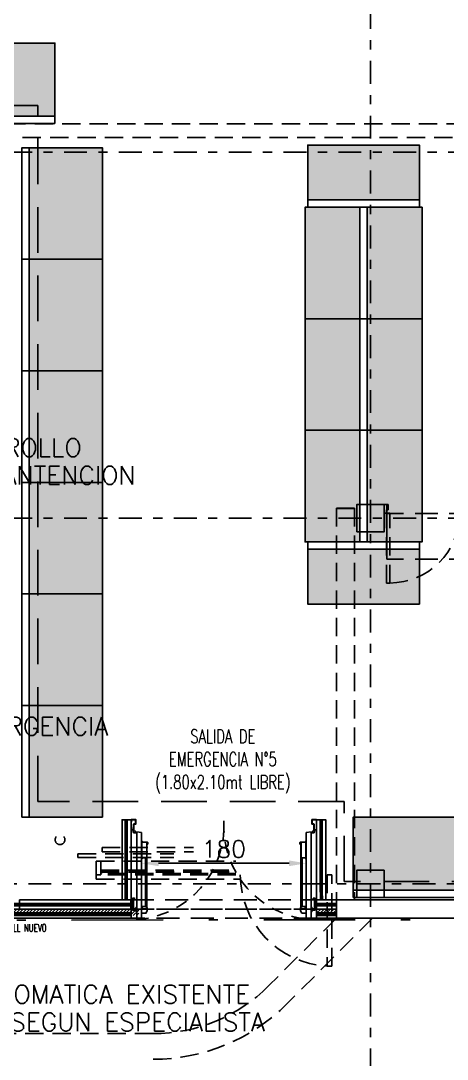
# Model space of a CAD drawing. Header units: millimetres. Extents: x 340 to 1003762, y 22 to 362022.
# Drawn here: x 440.33 to 444.99, y 32.43 to 43.78 of the extents above; entities that cross this region are included whole.
import ezdxf
from ezdxf.xclip import XClip

# ---------------------------------------------------------------- set-up
doc = ezdxf.new("R2010")
doc.units = ezdxf.units.MM
doc.header["$XCLIPFRAME"] = 0
for name, pattern in [('LSBB_P_002 - PLANTA 1° NIVEL SALA DE VENTAS$0$000_ALTILLO PROPUESTA$0$HIDDEN', [0.375, 0.25, -0.125]), ('LSBB_P_002 - PLANTA 1° NIVEL SALA DE VENTAS$0$CONTINUOS', [0]), ('LSBB_P_002 - PLANTA 1° NIVEL SALA DE VENTAS$0$DASHDOT2', [0.5, 0.25, -0.125, 0, -0.125]), ('LSBB_P_002 - PLANTA 1° NIVEL SALA DE VENTAS$0$DASHDOTX2', [2, 1, -0.5, 0, -0.5]), ('LSBB_P_002 - PLANTA 1° NIVEL SALA DE VENTAS$0$DASHED', [0.75, 0.5, -0.25]), ('LSBB_P_002 - PLANTA 1° NIVEL SALA DE VENTAS$0$HIDDEN', [0.375, 0.25, -0.125])]:
    doc.linetypes.add(name, pattern=pattern)
for name, color, linetype in [('LSBB_P_002 - PLANTA 1° NIVEL SALA DE VENTAS$0$01', 8, 'Continuous'), ('LSBB_P_002 - PLANTA 1° NIVEL SALA DE VENTAS$0$A-DEMOLICIONES', 30, 'LSBB_P_002 - PLANTA 1° NIVEL SALA DE VENTAS$0$DASHED'), ('LSBB_P_002 - PLANTA 1° NIVEL SALA DE VENTAS$0$A-GONDOLAS', 1, 'Continuous'), ('LSBB_P_002 - PLANTA 1° NIVEL SALA DE VENTAS$0$A-LAYOUT', 7, 'Continuous'), ('LSBB_P_002 - PLANTA 1° NIVEL SALA DE VENTAS$0$A-PROYECCIONES', 6, 'LSBB_P_002 - PLANTA 1° NIVEL SALA DE VENTAS$0$HIDDEN'), ('LSBB_P_002 - PLANTA 1° NIVEL SALA DE VENTAS$0$A-PUER', 2, 'Continuous'), ('LSBB_P_002 - PLANTA 1° NIVEL SALA DE VENTAS$0$A-PUERTAS NUEVAS', 10, 'Continuous'), ('LSBB_P_002 - PLANTA 1° NIVEL SALA DE VENTAS$0$A-SALA-HATCH-MASCOTA', 90, 'Continuous'), ('LSBB_P_002 - PLANTA 1° NIVEL SALA DE VENTAS$0$A-SE CONSTRUYE RELLENO', 10, 'LSBB_P_002 - PLANTA 1° NIVEL SALA DE VENTAS$0$CONTINUOS'), ('LSBB_P_002 - PLANTA 1° NIVEL SALA DE VENTAS$0$A-TABIQUES', 3, 'Continuous'), ('LSBB_P_002 - PLANTA 1° NIVEL SALA DE VENTAS$0$A-Textos', 2, 'Continuous'), ('LSBB_P_002 - PLANTA 1° NIVEL SALA DE VENTAS$0$CENEFA', 6, 'LSBB_P_002 - PLANTA 1° NIVEL SALA DE VENTAS$0$HIDDEN'), ('LSBB_P_002 - PLANTA 1° NIVEL SALA DE VENTAS$0$COTAS 125', 2, 'Continuous'), ('LSBB_P_002 - PLANTA 1° NIVEL SALA DE VENTAS$0$EJES', 8, 'LSBB_P_002 - PLANTA 1° NIVEL SALA DE VENTAS$0$DASHDOT2'), ('LSBB_P_002 - PLANTA 1° NIVEL SALA DE VENTAS$0$ESTRUCTURA', 5, 'Continuous'), ('LSBB_P_002 - PLANTA 1° NIVEL SALA DE VENTAS$0$LAYOUT$0$A-SALA-HATCH-ABARROTES', 50, 'Continuous'), ('LSBB_P_002 - PLANTA 1° NIVEL SALA DE VENTAS$0$LETREROS', 2, 'Continuous'), ('LSBB_P_002 - PLANTA 1° NIVEL SALA DE VENTAS$0$MUROS', 5, 'Continuous'), ('LSBB_P_002 - PLANTA 1° NIVEL SALA DE VENTAS$0$TABIQUE', 3, 'Continuous'), ('XREF', 7, 'Continuous')]:
    doc.layers.add(name, color=color, linetype=linetype)
doc.styles.add('LSBB_P_002 - PLANTA 1° NIVEL SALA DE VENTAS$0$ELEV', font='romans', dxfattribs={"bigfont": 'SPEC-SL.SHX'})
doc.styles.add('LSBB_P_002 - PLANTA 1° NIVEL SALA DE VENTAS$0$ROMANS', font='romans')
doc.dimstyles.new('LSBB_P_002 - PLANTA 1° NIVEL SALA DE VENTAS$0$DIMENSION-125', dxfattribs={"dimscale": 125, "dimtxt": 0.0015, "dimasz": 0.0015, "dimexe": 0.001, "dimexo": 0.0005, "dimgap": 0.0005, "dimtad": 1, "dimdec": 0, "dimlfac": 100, "dimzin": 0, "dimdsep": 46, "dimtxsty": 'LSBB_P_002 - PLANTA 1° NIVEL SALA DE VENTAS$0$ROMANS', "dimcen": 0.004, "dimclrd": 4, "dimclre": 8, "dimclrt": 3, "dimadec": 0, "dimazin": 0, "dimtfac": 1, "dimtdec": 0, "dimtix": 1, "dimtofl": 0, "dimtmove": 2, "dimatfit": 3, "dimfxl": 0, "dimtolj": 1, "dimtzin": 0, "dimarcsym": 0})

# ---------------------------------------------------------------- blocks, each defined once
blk = doc.blocks.new('LSBB_P_002 - PLANTA 1° NIVEL SALA DE VENTAS$0$PTAEMERGENCIA')
at = {"layer": 'LSBB_P_002 - PLANTA 1° NIVEL SALA DE VENTAS$0$A-PUER'}
for p, q in [((777.895, 261.587), (777.995, 261.587)), ((778.725, 261.57), (778.725, 261.593)), ((778.727, 261.571), (778.727, 261.593)), ((778.751, 261.596), (778.728, 261.596)), ((778.751, 261.594), (778.728, 261.594)), ((778.751, 261.596), (778.751, 261.594)), ((778.833, 261.596), (778.811, 261.596)), ((778.811, 261.596), (778.811, 261.594)), ((778.833, 261.594), (778.811, 261.594)), ((778.833, 261.549), (778.833, 261.593)), ((778.835, 261.549), (778.835, 261.594)), ((777.781, 261.538), (778.706, 261.538)), ((777.781, 261.538), (777.789, 261.488)), ((777.789, 261.488), (778.697, 261.488)), ((777.861, 261.538), (777.864, 261.545)), ((777.918, 261.538), (777.861, 261.538)), ((777.914, 261.545), (777.864, 261.545)), ((777.882, 261.559), (777.882, 261.574)), ((777.882, 261.559), (777.897, 261.559)), ((777.896, 261.559), (777.896, 261.573)), ((777.896, 261.573), (777.995, 261.573)), ((777.918, 261.538), (777.914, 261.545)), ((777.995, 261.573), (777.995, 261.56)), ((777.995, 261.56), (778.01, 261.56)), ((778.009, 261.574), (778.009, 261.56)), ((778.693, 261.564), (778.693, 261.538)), ((778.706, 261.538), (778.697, 261.488)), ((778.699, 261.554), (778.699, 261.538)), ((778.705, 261.576), (778.725, 261.576)), ((778.715, 261.57), (778.725, 261.57)), ((778.785, 261.57), (778.728, 261.57)), ((778.785, 261.568), (778.728, 261.568)), ((778.785, 261.549), (778.785, 261.567)), ((778.788, 261.549), (778.788, 261.567)), ((778.833, 261.549), (778.788, 261.549)), ((778.833, 261.546), (778.788, 261.546)), ((777.781, 259.705), (777.789, 259.755)), ((777.789, 259.755), (778.697, 259.755)), ((778.706, 259.705), (778.697, 259.755)), ((777.781, 259.705), (778.706, 259.705)), ((777.917, 259.705), (777.86, 259.705)), ((777.86, 259.705), (777.864, 259.698)), ((777.914, 259.698), (777.864, 259.698)), ((777.881, 259.683), (777.896, 259.683)), ((777.882, 259.683), (777.882, 259.669)), ((777.895, 259.655), (777.995, 259.655)), ((777.896, 259.683), (777.896, 259.67)), ((777.896, 259.67), (777.995, 259.67)), ((777.917, 259.705), (777.914, 259.698)), ((777.995, 259.67), (777.995, 259.683)), ((777.995, 259.683), (778.009, 259.683)), ((778.009, 259.669), (778.009, 259.683)), ((778.693, 259.679), (778.693, 259.705)), ((778.699, 259.689), (778.699, 259.705)), ((778.705, 259.667), (778.725, 259.667)), ((778.715, 259.673), (778.725, 259.673)), ((778.725, 259.673), (778.725, 259.649)), ((778.727, 259.672), (778.727, 259.649)), ((778.785, 259.675), (778.728, 259.675)), ((778.785, 259.673), (778.728, 259.673)), ((778.751, 259.649), (778.728, 259.649)), ((778.751, 259.646), (778.728, 259.646)), ((778.751, 259.646), (778.751, 259.649)), ((778.785, 259.693), (778.785, 259.676)), ((778.833, 259.696), (778.788, 259.696)), ((778.833, 259.694), (778.788, 259.694)), ((778.788, 259.693), (778.788, 259.676)), ((778.833, 259.649), (778.811, 259.649)), ((778.811, 259.646), (778.811, 259.649)), ((778.833, 259.646), (778.811, 259.646)), ((778.833, 259.693), (778.833, 259.649)), ((778.835, 259.694), (778.835, 259.649))]:
    blk.add_line(p, q, dxfattribs=at)
at = {"layer": 'LSBB_P_002 - PLANTA 1° NIVEL SALA DE VENTAS$0$A-PUER', "color": 8}
for p, q in [((777.848, 261.488), (777.848, 261.442)), ((777.894, 261.488), (777.894, 261.429)), ((777.919, 261.488), (777.919, 261.442)), ((778.61, 261.488), (778.418, 261.488)), ((778.418, 261.484), (778.418, 261.488)), ((778.447, 261.485), (778.418, 261.485)), ((778.42, 261.482), (778.428, 261.479)), ((778.43, 261.436), (778.43, 261.476)), ((778.61, 261.485), (778.447, 261.485)), ((778.598, 261.436), (778.598, 261.477)), ((778.608, 261.482), (778.599, 261.479)), ((778.61, 261.484), (778.61, 261.488)), ((777.849, 261.441), (777.873, 261.427)), ((777.874, 261.427), (777.908, 261.427)), ((777.909, 261.427), (777.918, 261.441)), ((777.914, 261.43), (777.924, 261.446)), ((777.914, 261.43), (778.528, 261.43)), ((777.924, 261.446), (778.43, 261.446)), ((778.527, 261.433), (778.432, 261.433)), ((778.596, 261.433), (778.528, 261.433)), ((778.528, 261.43), (778.573, 261.43)), ((778.575, 261.423), (778.573, 261.433)), ((778.578, 261.421), (778.592, 261.421)), ((778.595, 261.424), (778.595, 261.433)), ((777.848, 259.755), (777.848, 259.8)), ((777.849, 259.802), (777.873, 259.816)), ((777.874, 259.816), (777.908, 259.816)), ((777.894, 259.755), (777.894, 259.814)), ((777.909, 259.815), (777.918, 259.802)), ((777.914, 259.812), (777.924, 259.797)), ((777.914, 259.812), (778.528, 259.812)), ((777.919, 259.755), (777.919, 259.801)), ((777.924, 259.797), (778.43, 259.797)), ((778.418, 259.759), (778.418, 259.755)), ((778.447, 259.758), (778.418, 259.758)), ((778.61, 259.755), (778.418, 259.755)), ((778.42, 259.761), (778.428, 259.764)), ((778.43, 259.807), (778.43, 259.766)), ((778.527, 259.809), (778.432, 259.809)), ((778.61, 259.758), (778.447, 259.758)), ((778.528, 259.812), (778.573, 259.812)), ((778.596, 259.809), (778.528, 259.809)), ((778.575, 259.82), (778.573, 259.809)), ((778.578, 259.822), (778.592, 259.822)), ((778.595, 259.819), (778.595, 259.809)), ((778.598, 259.807), (778.598, 259.766)), ((778.608, 259.761), (778.599, 259.764)), ((778.61, 259.758), (778.61, 259.755))]:
    blk.add_line(p, q, dxfattribs=at)
for centre in [(777.907, 261.478), (777.907, 259.765)]:
    blk.add_circle(centre, 0.00293, dxfattribs=at)
at = {"layer": 'LSBB_P_002 - PLANTA 1° NIVEL SALA DE VENTAS$0$A-PUER'}
for centre, radius in [((778.705, 261.564), 0.0119), ((778.705, 261.564), 0.00976), ((778.705, 259.679), 0.0119), ((778.705, 259.679), 0.00976)]:
    blk.add_circle(centre, radius, dxfattribs=at)
for centre, radius, start, end in [((777.895, 261.574), 0.0138, 90, 180), ((777.995, 261.574), 0.0138, 360, 90), ((778.728, 261.593), 0.00298, 90, 180), ((778.728, 261.593), 0.000389, 90, 180), ((778.832, 261.594), 0.00288, 0, 90), ((778.833, 261.593), 0.000389, 0, 90), ((777.854, 261.556), 0.0281, 337.3004, 6.8201), ((777.925, 261.556), 0.0281, 173.1799, 202.6996), ((778.728, 261.57), 0.00249, 180, 270), ((778.728, 261.571), 0.000325, 180, 270), ((778.785, 261.567), 0.00298, 0, 90), ((778.785, 261.567), 0.000389, 0, 90), ((778.788, 261.549), 0.00298, 180, 270), ((778.788, 261.549), 0.000389, 180, 270), ((778.832, 261.549), 0.00288, 270, 0), ((778.833, 261.547), 0.000389, 270, 0), ((777.853, 259.687), 0.0281, 353.1799, 22.6996), ((777.895, 259.669), 0.0138, 180, 270), ((777.924, 259.687), 0.0281, 157.3004, 186.8201), ((777.995, 259.669), 0.0138, 270, 0), ((778.728, 259.673), 0.00249, 90, 180), ((778.728, 259.649), 0.00298, 180, 270), ((778.728, 259.672), 0.000325, 90, 180), ((778.728, 259.649), 0.000389, 180, 270), ((778.788, 259.693), 0.00298, 90, 180), ((778.785, 259.676), 0.00298, 270, 360), ((778.785, 259.676), 0.000389, 270, 360), ((778.788, 259.693), 0.000389, 90, 180), ((778.832, 259.694), 0.00288, 360, 90), ((778.832, 259.649), 0.00288, 270, 360), ((778.833, 259.696), 0.000389, 360, 90), ((778.833, 259.649), 0.000389, 270, 360)]:
    blk.add_arc(centre, radius, start, end, dxfattribs=at)
at = {"layer": 'LSBB_P_002 - PLANTA 1° NIVEL SALA DE VENTAS$0$A-PUER', "color": 8, "linetype": 'LSBB_P_002 - PLANTA 1° NIVEL SALA DE VENTAS$0$HIDDEN', "ltscale": 0.5}
for centre, start, end in [((778.767, 261.609), 184.0961, 273.189), ((778.767, 259.634), 86.811, 175.9039)]:
    blk.add_arc(centre, 0.989, start, end, dxfattribs=at)
at = {"layer": 'LSBB_P_002 - PLANTA 1° NIVEL SALA DE VENTAS$0$A-PUER', "color": 8}
for centre, radius, start, end in [((778.421, 261.484), 0.00234, 180.0392, 251.6043), ((778.428, 261.477), 0.00234, 0.0392, 71.6043), ((778.6, 261.477), 0.00234, 108.4742, 180.0392), ((778.607, 261.484), 0.00234, 288.4742, 0.0392), ((777.85, 261.442), 0.00195, 179.8817, 239.9001), ((777.874, 261.429), 0.00195, 239.9001, 269.8817), ((777.892, 261.429), 0.00195, 269.8817, 359.8817), ((777.896, 261.429), 0.00195, 179.8817, 269.8817), ((777.908, 261.429), 0.00195, 269.8817, 326.1917), ((777.917, 261.442), 0.00195, 326.1917, 359.8817), ((778.432, 261.436), 0.00234, 180.0392, 270.0392), ((778.578, 261.424), 0.00325, 192.7502, 270), ((778.592, 261.424), 0.00325, 270, 360), ((778.596, 261.436), 0.00234, 270.0392, 0.0392), ((777.85, 259.8), 0.00195, 120.0999, 180.1183), ((777.874, 259.814), 0.00195, 90.1183, 120.0999), ((777.892, 259.814), 0.00195, 0.1183, 90.1183), ((777.896, 259.814), 0.00195, 90.1183, 180.1183), ((777.908, 259.814), 0.00195, 33.8083, 90.1183), ((777.917, 259.801), 0.00195, 0.1183, 33.8083), ((778.421, 259.759), 0.00234, 108.3957, 179.9608), ((778.428, 259.766), 0.00234, 288.3957, 359.9608), ((778.432, 259.807), 0.00234, 89.9608, 179.9608), ((778.578, 259.819), 0.00325, 90, 167.2498), ((778.592, 259.819), 0.00325, 0, 90), ((778.596, 259.807), 0.00234, 359.9608, 89.9608), ((778.6, 259.766), 0.00234, 179.9608, 251.5258), ((778.607, 259.758), 0.00234, 359.9608, 71.5258)]:
    blk.add_arc(centre, radius, start, end, dxfattribs=at)
blk = doc.blocks.new('*D493')
at = {"layer": 'LSBB_P_002 - PLANTA 1° NIVEL SALA DE VENTAS$0$COTAS 125', "color": 8, "linetype": 'Continuous', "lineweight": -2, "transparency": 16777216}
for p, q in [((858.736, 249.401), (858.736, 249.516)), ((856.934, 249.337), (856.934, 249.266))]:
    blk.add_line(p, q, dxfattribs=at)
at = {"layer": 'LSBB_P_002 - PLANTA 1° NIVEL SALA DE VENTAS$0$COTAS 125', "linetype": 'Continuous', "lineweight": -2, "transparency": 16777216}
blk.add_line((857.121, 249.391), (858.549, 249.391), dxfattribs=at)
at = {"layer": 'LSBB_P_002 - PLANTA 1° NIVEL SALA DE VENTAS$0$COTAS 125', "transparency": 16777216}
for points in [[(857.121, 249.422), (857.121, 249.36), (856.934, 249.391)], [(858.549, 249.422), (858.549, 249.36), (858.736, 249.391)]]:
    blk.add_solid(points, dxfattribs=at)
at = {"layer": 'LSBB_P_002 - PLANTA 1° NIVEL SALA DE VENTAS$0$COTAS 125', "color": 2, "transparency": 16777216, "insert": (857.835, 249.547), "char_height": 0.1875, "attachment_point": 5, "style": 'LSBB_P_002 - PLANTA 1° NIVEL SALA DE VENTAS$0$ROMANS'}
blk.add_mtext('\\A1;180', dxfattribs=at)
blk = doc.blocks.new('LSBB_P_002 - PLANTA 1° NIVEL SALA DE VENTAS$0$REF-LAYOUT N+0.00 E 03$0$REF-LAYOUT N+0.00 E 02$0$G. 122 X 80')
blk.add_hatch(color=256).paths.add_polyline_path([(6126.905, -1125.453), (6126.905, -1126.253), (6128.125, -1126.253), (6128.125, -1125.453)])
at = {"layer": 'LSBB_P_002 - PLANTA 1° NIVEL SALA DE VENTAS$0$A-GONDOLAS', "ltscale": 3}
for points in [[(6126.905, -1125.453), (6126.905, -1125.453), (6126.905, -1126.253), (6128.125, -1126.253), (6128.125, -1125.453), (6126.905, -1125.453)], [(6126.905, -1126.333), (6126.905, -1126.333), (6126.905, -1126.253), (6128.125, -1126.253), (6128.125, -1126.333), (6126.905, -1126.333)]]:
    blk.add_lwpolyline(points, dxfattribs=at)
blk = doc.blocks.new('LSBB_P_002 - PLANTA 1° NIVEL SALA DE VENTAS$0$LAYOUT$0$1208_Sala de Ventas$0$G. 122 X 80')
blk.add_hatch(color=256).paths.add_polyline_path([(6126.905, -1125.453), (6126.905, -1126.253), (6128.125, -1126.253), (6128.125, -1125.453)])
at = {"layer": 'LSBB_P_002 - PLANTA 1° NIVEL SALA DE VENTAS$0$A-GONDOLAS', "ltscale": 3}
for points in [[(6126.905, -1125.453), (6126.905, -1125.453), (6126.905, -1126.253), (6128.125, -1126.253), (6128.125, -1125.453), (6126.905, -1125.453)], [(6126.905, -1126.333), (6126.905, -1126.333), (6126.905, -1126.253), (6128.125, -1126.253), (6128.125, -1126.333), (6126.905, -1126.333)]]:
    blk.add_lwpolyline(points, dxfattribs=at)
blk = doc.blocks.new('LSBB_P_002 - PLANTA 1° NIVEL SALA DE VENTAS$0$LAYOUT$0$G. 122 X 60')
h = blk.add_hatch(color=256)
h.dxf.hatch_style = 1
h.paths.add_polyline_path([(-0.005, 0), (0.595, 0), (0.595, 1.22), (-0.005, 1.22)])
at = {"layer": 'LSBB_P_002 - PLANTA 1° NIVEL SALA DE VENTAS$0$A-GONDOLAS'}
for points in [[(-0.005, 0), (-0.085, 0), (-0.085, 1.22), (-0.005, 1.22)], [(-0.005, 0), (0.595, 0), (0.595, 1.22), (-0.005, 1.22)]]:
    blk.add_lwpolyline(points, close=True, dxfattribs=at)
blk = doc.blocks.new('LSBB_P_002 - PLANTA 1° NIVEL SALA DE VENTAS$0$SVLY')
at = {"layer": 'LSBB_P_002 - PLANTA 1° NIVEL SALA DE VENTAS$0$ESTRUCTURA'}
blk.add_lwpolyline([(1059.589, 249.316), (1059.589, 249.016), (1059.289, 249.016), (1059.289, 249.316)], close=True, dxfattribs=at)
at = {"layer": 'LSBB_P_002 - PLANTA 1° NIVEL SALA DE VENTAS$0$A-SALA-HATCH-MASCOTA', "xscale": -1, "rotation": 270}
blk.add_blockref('LSBB_P_002 - PLANTA 1° NIVEL SALA DE VENTAS$0$LAYOUT$0$G. 122 X 60', (1058.753, 256.651), dxfattribs=at)
at = {"layer": 'LSBB_P_002 - PLANTA 1° NIVEL SALA DE VENTAS$0$A-SALA-HATCH-MASCOTA', "rotation": 270}
for name, p in [('LSBB_P_002 - PLANTA 1° NIVEL SALA DE VENTAS$0$REF-LAYOUT N+0.00 E 03$0$REF-LAYOUT N+0.00 E 02$0$G. 122 X 80', (2181.96, 6384.121)), ('LSBB_P_002 - PLANTA 1° NIVEL SALA DE VENTAS$0$REF-LAYOUT N+0.00 E 03$0$REF-LAYOUT N+0.00 E 02$0$G. 122 X 80', (2181.96, 6382.901)), ('LSBB_P_002 - PLANTA 1° NIVEL SALA DE VENTAS$0$REF-LAYOUT N+0.00 E 03$0$REF-LAYOUT N+0.00 E 02$0$G. 122 X 80', (2181.96, 6381.681)), ('LSBB_P_002 - PLANTA 1° NIVEL SALA DE VENTAS$0$REF-LAYOUT N+0.00 E 03$0$REF-LAYOUT N+0.00 E 02$0$G. 122 X 80', (2181.96, 6380.461)), ('LSBB_P_002 - PLANTA 1° NIVEL SALA DE VENTAS$0$LAYOUT$0$G. 122 X 60', (1058.753, 252.821)), ('LSBB_P_002 - PLANTA 1° NIVEL SALA DE VENTAS$0$REF-LAYOUT N+0.00 E 03$0$REF-LAYOUT N+0.00 E 02$0$G. 122 X 80', (2181.96, 6379.241)), ('LSBB_P_002 - PLANTA 1° NIVEL SALA DE VENTAS$0$REF-LAYOUT N+0.00 E 03$0$REF-LAYOUT N+0.00 E 02$0$G. 122 X 80', (2181.96, 6378.021))]:
    blk.add_blockref(name, p, dxfattribs=at)
at = {"layer": 'LSBB_P_002 - PLANTA 1° NIVEL SALA DE VENTAS$0$A-SALA-HATCH-MASCOTA', "xscale": -1}
for p in [(1059.318, 255.346), (1059.318, 254.126), (1059.318, 252.906)]:
    blk.add_blockref('LSBB_P_002 - PLANTA 1° NIVEL SALA DE VENTAS$0$LAYOUT$0$G. 122 X 60', p, dxfattribs=at)
at = {"layer": 'LSBB_P_002 - PLANTA 1° NIVEL SALA DE VENTAS$0$A-SALA-HATCH-MASCOTA'}
for name, p in [('LSBB_P_002 - PLANTA 1° NIVEL SALA DE VENTAS$0$LAYOUT$0$G. 122 X 60', (1059.408, 255.346)), ('LSBB_P_002 - PLANTA 1° NIVEL SALA DE VENTAS$0$LAYOUT$0$G. 122 X 60', (1059.408, 254.126)), ('LSBB_P_002 - PLANTA 1° NIVEL SALA DE VENTAS$0$LAYOUT$0$G. 122 X 60', (1059.408, 252.906)), ('LSBB_P_002 - PLANTA 1° NIVEL SALA DE VENTAS$0$REF-LAYOUT N+0.00 E 03$0$REF-LAYOUT N+0.00 E 02$0$G. 122 X 80', (-5067.656, 1375.349))]:
    blk.add_blockref(name, p, dxfattribs=at)
at = {"layer": 'LSBB_P_002 - PLANTA 1° NIVEL SALA DE VENTAS$0$LAYOUT$0$A-SALA-HATCH-ABARROTES', "xscale": -1}
blk.add_blockref('LSBB_P_002 - PLANTA 1° NIVEL SALA DE VENTAS$0$LAYOUT$0$1208_Sala de Ventas$0$G. 122 X 80', (7182.894, 1383.813), dxfattribs=at)
blk = doc.blocks.new('LSBB_P_002 - PLANTA 1° NIVEL SALA DE VENTAS$0$DEMOL')
at = {"layer": 'LSBB_P_002 - PLANTA 1° NIVEL SALA DE VENTAS$0$A-DEMOLICIONES', "linetype": 'LSBB_P_002 - PLANTA 1° NIVEL SALA DE VENTAS$0$000_ALTILLO PROPUESTA$0$HIDDEN', "ltscale": 0.8}
for p, q in [((1055.468, 257.479), (1067.339, 257.479)), ((1055.335, 257.329), (1067.489, 257.329)), ((1059.065, 253.275), (1059.265, 253.275)), ((1059.065, 253.275), (1059.065, 248.791)), ((1059.265, 253.275), (1059.264, 248.991)), ((1059.589, 253.22), (1059.589, 253.316)), ((1059.633, 253.316), (1059.589, 253.316)), ((1059.613, 253.22), (1059.613, 253.258)), ((1059.613, 253.258), (1059.633, 253.258)), ((1059.617, 253.318), (1059.617, 252.818)), ((1059.633, 253.258), (1059.633, 253.316)), ((1059.613, 253.22), (1059.589, 253.22)), ((1059.613, 253.22), (1059.589, 253.22)), ((1059.613, 253.22), (1059.649, 253.22)), ((1059.613, 252.456), (1059.613, 253.22)), ((1059.617, 253.216), (1059.617, 252.716)), ((1059.649, 252.456), (1059.649, 253.22)), ((1059.613, 252.456), (1059.649, 252.456)), ((1056.503, 249.515), (1056.503, 249.565)), ((1056.503, 249.565), (1057.503, 249.565)), ((1056.503, 249.515), (1057.503, 249.515)), ((1056.239, 249.453), (1056.239, 249.493)), ((1056.239, 249.493), (1057.289, 249.493)), ((1056.239, 249.453), (1057.289, 249.453)), ((1056.439, 249.416), (1057.965, 249.416)), ((1056.439, 249.266), (1056.439, 249.416)), ((1056.489, 249.266), (1056.489, 249.416)), ((1056.489, 249.316), (1057.965, 249.316)), ((1057.965, 249.281), (1056.489, 249.281)), ((1056.49, 249.316), (1056.499, 249.316)), ((1056.49, 249.306), (1056.499, 249.306)), ((1056.49, 249.291), (1056.499, 249.291)), ((1056.49, 249.281), (1056.499, 249.281)), ((1056.492, 249.303), (1057.965, 249.303)), ((1056.492, 249.293), (1056.492, 249.303)), ((1056.492, 249.298), (1057.965, 249.298)), ((1056.492, 249.293), (1057.965, 249.293)), ((1056.499, 249.306), (1056.499, 249.316)), ((1056.503, 249.303), (1056.499, 249.311)), ((1056.503, 249.293), (1056.499, 249.286)), ((1056.499, 249.281), (1056.499, 249.291)), ((1056.439, 249.266), (1056.489, 249.266)), ((1056.439, 249.266), (1056.439, 249.216)), ((1056.439, 249.216), (1058.015, 249.216)), ((1057.965, 249.266), (1056.489, 249.266)), ((1059.015, 249.266), (1058.965, 249.266)), ((1058.965, 249.266), (1058.965, 248.266)), ((1059.015, 248.266), (1059.015, 249.266)), ((1059.065, 248.791), (1058.325, 248.051)), ((1059.461, 248.791), (1058.523, 247.853)), ((1058.965, 248.266), (1059.015, 248.266)), ((1057.063, 247.528), (1053.816, 247.528))]:
    blk.add_line(p, q, dxfattribs=at)
blk.add_circle((1056.044, 249.649), 0.0532, dxfattribs=at)
for centre, radius, start, end in [((1059.649, 253.22), 0.764, 270, 0), ((1059.015, 249.266), 1, 180, 267.134), ((1057.063, 249.313), 1.785, 270, 315), ((1057.063, 249.313), 2.065, 270, 315)]:
    blk.add_arc(centre, radius, start, end, dxfattribs=at)
blk = doc.blocks.new('LSBB_P_002 - PLANTA 1° NIVEL SALA DE VENTAS', base_point=(223.57, 14.22))
at = {"layer": 'LSBB_P_002 - PLANTA 1° NIVEL SALA DE VENTAS$0$A-TABIQUES'}
h = blk.add_hatch(dxfattribs=at)
h.set_pattern_fill('ANSI31', color=9, scale=0.2)
h.set_pattern_definition([(45, (43.515067, -0.375954), (-0.0176776695, 0.0176776695), [])])
h.paths.add_polyline_path([(856.905, 248.82), (856.905, 248.89), (851.814, 248.89), (851.814, 248.82)])
h.paths.add_polyline_path([(858.849, 248.89), (858.849, 248.82), (859.065, 248.82), (859.065, 248.89)])
at = {"layer": 'LSBB_P_002 - PLANTA 1° NIVEL SALA DE VENTAS$0$A-PROYECCIONES'}
for points in [[(856.819, 248.991), (858.849, 248.991), (858.849, 248.891), (856.819, 248.891)], [(856.822, 248.891), (858.849, 248.891), (858.849, 248.791), (856.822, 248.791)]]:
    blk.add_lwpolyline(points, close=True, dxfattribs=at)
at = {"layer": 'LSBB_P_002 - PLANTA 1° NIVEL SALA DE VENTAS$0$A-SE CONSTRUYE RELLENO', "const_width": 0.04}
for points in [[(856.768, 249.868), (856.768, 248.991)], [(858.899, 249.868), (858.901, 248.991)], [(856.822, 248.94), (851.814, 248.94)], [(859.065, 248.94), (858.849, 248.94)], [(851.814, 248.84), (856.822, 248.84)], [(858.855, 248.84), (859.065, 248.84)]]:
    blk.add_lwpolyline(points, dxfattribs=at)
at = {"layer": 'LSBB_P_002 - PLANTA 1° NIVEL SALA DE VENTAS$0$CENEFA', "color": 7, "ltscale": 2}
blk.add_lwpolyline([(795.614, 253.396), (795.614, 257.716), (795.839, 257.716), (795.839, 258.156), (798.427, 258.156), (798.427, 257.917), (798.579, 257.917), (798.579, 263.416), (795.694, 263.416), (795.694, 296.926), (872.829, 296.926), (872.829, 249.191), (859.149, 249.191), (859.149, 250.068), (855.802, 250.068), (855.802, 257.679), (849.185, 257.679), (849.185, 262.955), (848.659, 262.955), (848.659, 257.129), (855.289, 257.129), (855.289, 253.396)], close=True, dxfattribs=at)
at = {"layer": 'LSBB_P_002 - PLANTA 1° NIVEL SALA DE VENTAS$0$EJES'}
for p, q in [((859.439, 330.166), (859.439, 242.519)), ((879.738, 257.166), (769.057, 257.166)), ((879.738, 253.166), (769.057, 253.166)), ((878.748, 249.166), (769.057, 249.166))]:
    blk.add_line(p, q, dxfattribs=at)
at = {"layer": 'LSBB_P_002 - PLANTA 1° NIVEL SALA DE VENTAS$0$ESTRUCTURA'}
for points in [[(859.589, 253.316), (859.589, 253.016), (859.289, 253.016), (859.289, 253.316)], [(859.589, 249.316), (859.589, 249.016), (859.289, 249.016), (859.289, 249.316)]]:
    blk.add_lwpolyline(points, close=True, dxfattribs=at)
at = {"layer": 'LSBB_P_002 - PLANTA 1° NIVEL SALA DE VENTAS$0$MUROS'}
for p, q in [((859.265, 253.272), (859.065, 253.272)), ((874.614, 248.991), (859.065, 248.991)), ((874.814, 248.791), (859.065, 248.791))]:
    blk.add_line(p, q, dxfattribs=at)
at = {"layer": 'LSBB_P_002 - PLANTA 1° NIVEL SALA DE VENTAS$0$MUROS', "color": 8, "linetype": 'LSBB_P_002 - PLANTA 1° NIVEL SALA DE VENTAS$0$HIDDEN'}
for p, q in [((867.3, 253.216), (859.617, 253.216)), ((867.3, 253.216), (859.617, 253.216)), ((867.3, 252.716), (859.617, 252.716)), ((867.3, 252.716), (859.617, 252.716))]:
    blk.add_line(p, q, dxfattribs=at)
at = {"layer": 'LSBB_P_002 - PLANTA 1° NIVEL SALA DE VENTAS$0$MUROS', "color": 2, "linetype": 'LSBB_P_002 - PLANTA 1° NIVEL SALA DE VENTAS$0$DASHDOTX2'}
blk.add_line((780.571, 248.683), (887.206, 248.806), dxfattribs=at)
at = {"layer": 'LSBB_P_002 - PLANTA 1° NIVEL SALA DE VENTAS$0$MUROS', "color": 2}
for points in [[(856.822, 248.89), (851.814, 248.89), (851.814, 248.82), (856.822, 248.82)], [(856.822, 248.791), (851.814, 248.791), (851.814, 248.82), (856.822, 248.82)], [(858.849, 248.82), (859.065, 248.82), (859.065, 248.89), (858.849, 248.89)], [(858.849, 248.82), (859.065, 248.82), (859.065, 248.791), (858.849, 248.791)]]:
    blk.add_lwpolyline(points, dxfattribs=at)
at = {"layer": 'LSBB_P_002 - PLANTA 1° NIVEL SALA DE VENTAS$0$TABIQUE'}
for points in [[(856.822, 249.868), (856.822, 248.991), (856.822, 248.891), (855.602, 248.891), (855.602, 248.991), (856.822, 248.991), (856.722, 248.991), (856.722, 249.868)], [(858.849, 249.868), (858.849, 248.991), (858.849, 248.891), (859.065, 248.891), (859.065, 248.991), (858.849, 248.991), (858.949, 248.991), (858.949, 249.868)]]:
    blk.add_lwpolyline(points, close=True, dxfattribs=at)
for points in [[(856.822, 248.925), (851.814, 248.925), (851.814, 248.94), (856.822, 248.94)], [(858.849, 248.94), (859.065, 248.94), (859.065, 248.925), (858.849, 248.925)]]:
    blk.add_lwpolyline(points, dxfattribs=at)
at = {"layer": 'LSBB_P_002 - PLANTA 1° NIVEL SALA DE VENTAS$0$A-DEMOLICIONES'}
blk.add_blockref('LSBB_P_002 - PLANTA 1° NIVEL SALA DE VENTAS$0$DEMOL', (-200, 0), dxfattribs=at)
at = {"layer": 'LSBB_P_002 - PLANTA 1° NIVEL SALA DE VENTAS$0$A-LAYOUT', "color": 1}
blk.add_blockref('LSBB_P_002 - PLANTA 1° NIVEL SALA DE VENTAS$0$SVLY', (-200, 0), dxfattribs=at)
at = {"layer": 'LSBB_P_002 - PLANTA 1° NIVEL SALA DE VENTAS$0$A-PUERTAS NUEVAS', "color": 1, "xscale": 1.039771133726393, "yscale": 1.039771133726393, "zscale": 1.039771133726393, "rotation": 90}
blk.add_blockref('LSBB_P_002 - PLANTA 1° NIVEL SALA DE VENTAS$0$PTAEMERGENCIA', (1128.822, -559.94), dxfattribs=at)
at = {"layer": 'LSBB_P_002 - PLANTA 1° NIVEL SALA DE VENTAS$0$01', "style": 'LSBB_P_002 - PLANTA 1° NIVEL SALA DE VENTAS$0$ELEV'}
blk.add_text('SALIDA EMERGENCIA', height=0.2, dxfattribs=at).set_placement((853.916, 250.789))
at = {"layer": 'LSBB_P_002 - PLANTA 1° NIVEL SALA DE VENTAS$0$A-Textos', "insert": (855.316, 248.724), "char_height": 0.08, "width": 3.65265, "attachment_point": 2, "style": 'LSBB_P_002 - PLANTA 1° NIVEL SALA DE VENTAS$0$ROMANS'}
blk.add_mtext('{\\W0.7;CIERRO PANEL H-WALL NUEVO}', dxfattribs=at)
at = {"layer": 'LSBB_P_002 - PLANTA 1° NIVEL SALA DE VENTAS$0$LETREROS', "color": 3, "style": 'LSBB_P_002 - PLANTA 1° NIVEL SALA DE VENTAS$0$ELEV'}
for s, p in [('CORTINA DE ROLLO', (853.718, 253.836)), ('CONSIDERAR MANTENCION', (853.417, 253.533))]:
    blk.add_text(s, height=0.2, rotation=360, dxfattribs=at).set_placement(p)
for s, p in [('PUERTA CORREDERA AUTOMATICA EXISTENTE', (852.209, 247.859)), ('CONSIDERAR MANTENCION SEGUN ESPECIALISTA', (851.908, 247.555))]:
    blk.add_text(s, height=0.2, dxfattribs=at).set_placement(p)
at = {"layer": 'LSBB_P_002 - PLANTA 1° NIVEL SALA DE VENTAS$0$LETREROS', "insert": (857.824, 250.855), "char_height": 0.15, "attachment_point": 2, "style": 'LSBB_P_002 - PLANTA 1° NIVEL SALA DE VENTAS$0$ROMANS'}
blk.add_mtext('{\\W0.7;SALIDA DE\\PEMERGENCIA N°5\\P(1.80x2.10mt LIBRE)}', dxfattribs=at)
at = {"layer": 'LSBB_P_002 - PLANTA 1° NIVEL SALA DE VENTAS$0$COTAS 125', "color": 2}
dim = blk.add_linear_dim(base=(858.736, 249.391), p1=(856.934, 249.4), p2=(858.736, 249.339), angle=180, dimstyle='LSBB_P_002 - PLANTA 1° NIVEL SALA DE VENTAS$0$DIMENSION-125', override={"dimclrd": 256, "dimclrt": 2, "dimfxl": 0.005}, dxfattribs=at)
dim.commit()
dim.dimension.update_dxf_attribs({"geometry": '*D493', "text_midpoint": (857.835, 249.547)})

msp = doc.modelspace()

# ---------------------------------------------------------------- block references
at = {"layer": 'XREF'}
ref = msp.add_blockref('LSBB_P_002 - PLANTA 1° NIVEL SALA DE VENTAS', (-191.719, -200.6), dxfattribs=at)
XClip(ref).set_block_clipping_path([(755.454857474, 236.6800249606), (887.3150098981, 333.6713636781)])

doc.saveas('drawing.dxf')
